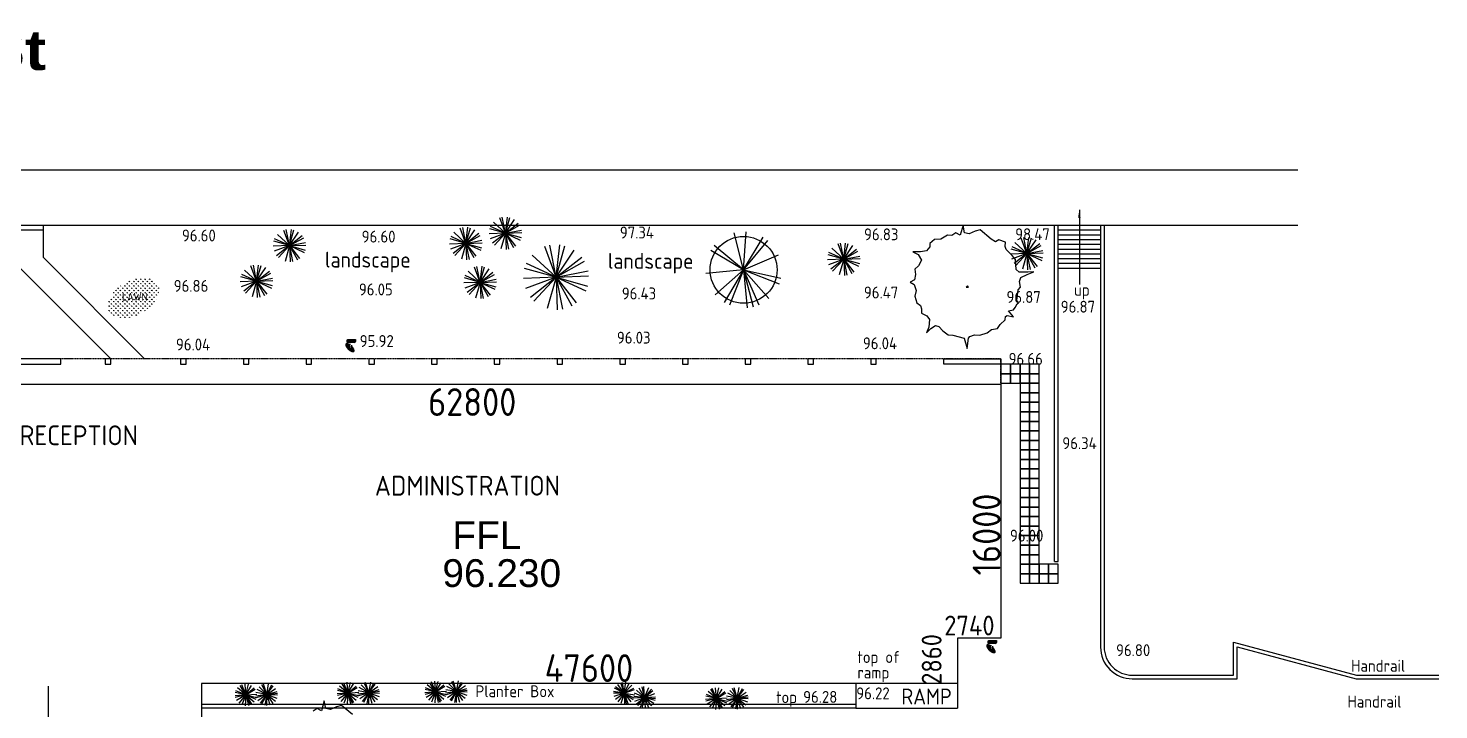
# Model space of a CAD drawing. Extents: x -406070 to -21769, y -87485 to 68103.
# Drawn here: x -303225 to -214412, y 25158 to 68103 of the extents above; entities that cross this region are included whole.
import ezdxf

# ---------------------------------------------------------------- set-up
doc = ezdxf.new("R2010")
doc.units = 0
doc.header["$MEASUREMENT"] = 0
doc.linetypes.add('HIDDEN', pattern=[9.525, 6.35, -3.175])
doc.layers.get('0').update_dxf_attribs({"linetype": 'CONTINUOUS'})
for name, color, linetype in [('CONSTRUCTION', 7, 'CONTINUOUS'), ('DIMS', 7, 'CONTINUOUS'), ('FIXTURES', 11, 'CONTINUOUS'), ('HATCH', 11, 'CONTINUOUS'), ('MVIEW', 7, 'CONTINUOUS'), ('SITE', 7, 'CONTINUOUS'), ('SPOTHEIGHTS', 7, 'CONTINUOUS'), ('WALLS', 2, 'CONTINUOUS')]:
    doc.layers.add(name, color=color, linetype=linetype)
doc.styles.add('DIMTEXT', font='isocp3.shx', dxfattribs={"width": 0.8})
doc.styles.add('HEADINGS', font='sanss___.ttf')
doc.styles.add('NOTES', font='isocp3.shx')
doc.styles.add('PRESENTATION', font='counb___.ttf')
doc.dimstyles.new('ARCH500$7', dxfattribs={"dimscale": 500, "dimtxt": 2, "dimasz": 1, "dimexe": 1, "dimexo": 8, "dimgap": 1, "dimtad": 1, "dimdec": 0, "dimtxsty": 'DIMTEXT', "dimcen": 2.5, "dimse1": 1, "dimse2": 1, "dimclrd": 256, "dimclre": 256, "dimclrt": 256, "dimazin": 3, "dimtfac": 1, "dimtdec": 0, "dimtmove": 0, "dimatfit": 3, "dimtolj": 1, "dimtzin": 0})

# ---------------------------------------------------------------- blocks, each defined once
blk = doc.blocks.new('TELSTRA')
at = {"layer": 'SITE'}
blk.add_hatch(color=11, dxfattribs=at).paths.add_polyline_path([(-235, 0, 0.414214), (-285, -50), (-285, -177), (185, -177, 0.414214), (235, -127), (235, 0)])
h = blk.add_hatch(color=11, dxfattribs=at)
edge = h.paths.add_edge_path()
edge.add_ellipse((-109, -515), major_axis=(-272, 272), ratio=0.463136, start_angle=296.40881, end_angle=636.40452)
edge.add_line((-14, -359), (-47, -548))
edge.add_line((-47, -548), (-164, -548))
edge.add_line((-164, -548), (-117, -281))
at = {"layer": 'SITE', "color": 11}
for p, q in [((-116, -279), (-164, -548)), ((-164, -548), (-47, -548)), ((-14, -359), (-47, -548))]:
    blk.add_line(p, q, dxfattribs=at)
blk.add_lwpolyline([(185, -177), (-285, -177), (-285, -50, -0.414214), (-235, 0), (235, 0), (235, -127)], format="xyb", dxfattribs=at)
blk.add_arc((185, -127), 50, 270, 0, dxfattribs=at)

msp = doc.modelspace()

# ---------------------------------------------------------------- hatches: boundary and pattern name
at = {"layer": 'HATCH'}
h = msp.add_hatch(dxfattribs=at)
h.set_pattern_fill('GRASS', color=256, scale=200, style=0)
h.set_pattern_definition([(90, (-236883, -762.1), (-141.42136, 141.42136), [37.5, -245.3427]), (45, (-236883, -762.1), (-141.42136, 141.42136), [37.5, -162.5]), (135, (-236883, -762.1), (-141.42136, -141.42136), [37.5, -162.5])])
edge = h.paths.add_edge_path()
edge.add_ellipse((-296590.2, 51113.4), major_axis=(-1506, -869.5), ratio=0.6187464, start_angle=0, end_angle=360)
h.paths.add_polyline_path([(-297346.6, 50859.1), (-295886.6, 50859.1), (-295886.6, 51399.1), (-297346.6, 51399.1)], flags=24)

# ---------------------------------------------------------------- linework, layer by layer
msp.add_lwpolyline([(-244094.8, 51868), (-244159.2, 51785.5), (-244030.4, 51785.5)], close=True)
at = {"layer": 'CONSTRUCTION', "color": 6}
msp.add_line((-388864.5, 55690.8), (-223276.6, 55690.8), dxfattribs=at)
at = {"layer": 'CONSTRUCTION'}
for p, q in [((-304778.6, 55390.2), (-302267.9, 55390.2)), ((-302267.9, 53650.8), (-302267.9, 55690.8)), ((-238608.6, 34501.8), (-238608.6, 55690.8)), ((-238378.6, 34501.8), (-238378.6, 55690.8)), ((-238378.6, 55690.8), (-235708.6, 55690.8)), ((-238378.6, 55390.8), (-235708.6, 55390.8)), ((-238378.6, 55090.8), (-235708.6, 55090.8)), ((-238378.6, 54790.8), (-235708.6, 54790.8)), ((-238378.6, 54490.8), (-235708.6, 54490.8)), ((-238378.6, 54190.8), (-235708.6, 54190.8)), ((-295897.9, 47280.8), (-302267.9, 53650.8)), ((-238378.6, 53890.8), (-235708.6, 53890.8)), ((-238378.6, 53590.8), (-235708.6, 53590.8)), ((-238378.6, 53290.8), (-235708.6, 53290.8)), ((-298019.2, 47280.8), (-303771.6, 53033.2)), ((-238378.6, 52990.8), (-235708.6, 52990.8)), ((-238608.6, 34501.8), (-238378.6, 34501.8)), ((-251118.6, 26820.8), (-251118.6, 25270.8)), ((-244718.6, 26820.8), (-244718.6, 25270.8)), ((-251118.6, 25270.8), (-244718.6, 25270.8))]:
    msp.add_line(p, q, dxfattribs=at)
at = {"layer": 'FIXTURES'}
msp.add_lwpolyline([(-244367.3, 55696.8), (-244539, 55064.2), (-244818, 55201.7), (-245075.5, 55036.7), (-245354.4, 55064.2), (-245762.1, 54816.6), (-246169.8, 54789.1), (-246448.7, 54541.5), (-246448.7, 54321.5), (-246663.2, 54073.9), (-247049.5, 54018.9), (-247521.5, 54018.9), (-247199.7, 53853.8), (-246985.1, 53496.2), (-247178.2, 53138.6), (-247392.8, 52918.5), (-247349.9, 52588.5), (-247414.2, 52258.4), (-247693.2, 52093.4), (-247435.7, 51955.8), (-247307, 51570.7), (-247392.8, 51213.1), (-247285.5, 50800.4), (-247049.5, 50635.4), (-246985.1, 50415.4), (-246985.1, 50140.3), (-246641.8, 49975.2), (-246470.1, 49755.2), (-246513.1, 49260), (-246663.2, 48902.4), (-246384.3, 49177.5), (-246105.4, 49370.1), (-245890.8, 49315.1), (-245633.3, 49039.9), (-245311.5, 48792.4), (-245011.1, 48764.9), (-244303, 48572.3), (-244109.9, 47912.1), (-244024.1, 48572.3), (-243938.2, 48682.4), (-243637.8, 48792.4), (-243316, 48764.9), (-242843.9, 48902.4), (-242565, 49122.5), (-242200.3, 49177.5), (-242028.6, 49425.1), (-241706.7, 49727.6), (-241685.3, 49947.7), (-241578, 50002.7), (-241191.8, 49920.2), (-241513.6, 50305.3), (-241191.8, 50360.3), (-241084.5, 50497.9), (-240955.7, 50745.4), (-240869.9, 50800.4), (-240977.2, 50938), (-240891.4, 51625.7), (-240741.2, 51790.7), (-240805.5, 52148.4), (-240719.7, 52395.9), (-240333.5, 52588.5), (-239904.4, 52753.5), (-240290.6, 52726), (-240827, 52726), (-241020.1, 52891), (-241063, 53523.7), (-241277.6, 53771.3), (-241642.4, 54156.4), (-241706.7, 54349), (-241685.3, 54624), (-242114.4, 54761.6), (-242329, 54651.5), (-242586.5, 54816.6), (-243294.5, 55394.3), (-243594.9, 55311.8), (-243981.1, 55146.7), (-244281.6, 55201.7)], close=True, dxfattribs=at)
msp.add_lwpolyline([(-282799.8, 24853.1), (-283507.9, 25430.7), (-283808.3, 25348.2), (-284194.5, 25183.1), (-284494.9, 25238.1), (-284580.7, 25733.3), (-284752.4, 25100.6), (-285031.3, 25238.1), (-285288.8, 25073.1)], dxfattribs=at)
at = {"layer": 'MVIEW'}
for points in [[(-298369.2, 46930.8), (-298019.2, 46930.8), (-298019.2, 47280.8), (-298369.2, 47280.8)], [(-293628.6, 46930.8), (-293278.6, 46930.8), (-293278.6, 47280.8), (-293628.6, 47280.8)], [(-289678.6, 46930.8), (-289328.6, 46930.8), (-289328.6, 47280.8), (-289678.6, 47280.8)], [(-285728.6, 46930.8), (-285378.6, 46930.8), (-285378.6, 47280.8), (-285728.6, 47280.8)], [(-281778.6, 46930.8), (-281428.6, 46930.8), (-281428.6, 47280.8), (-281778.6, 47280.8)], [(-277828.6, 46930.8), (-277478.6, 46930.8), (-277478.6, 47280.8), (-277828.6, 47280.8)], [(-273878.6, 46930.8), (-273528.6, 46930.8), (-273528.6, 47280.8), (-273878.6, 47280.8)], [(-269928.6, 46930.8), (-269578.6, 46930.8), (-269578.6, 47280.8), (-269928.6, 47280.8)], [(-265978.6, 46930.8), (-265628.6, 46930.8), (-265628.6, 47280.8), (-265978.6, 47280.8)], [(-262028.6, 46930.8), (-261678.6, 46930.8), (-261678.6, 47280.8), (-262028.6, 47280.8)], [(-258078.6, 46930.8), (-257728.6, 46930.8), (-257728.6, 47280.8), (-258078.6, 47280.8)], [(-254128.6, 46930.8), (-253778.6, 46930.8), (-253778.6, 47280.8), (-254128.6, 47280.8)], [(-250178.6, 46930.8), (-249828.6, 46930.8), (-249828.6, 47280.8), (-250178.6, 47280.8)]]:
    msp.add_lwpolyline(points, close=True, dxfattribs=at)
at = {"layer": 'SITE', "color": 11}
for p, q in [((-273178.3, 55185.2), (-273533.7, 56149.3)), ((-273178.3, 55185.2), (-273378.5, 56193)), ((-273178.3, 55185.2), (-273057.3, 56205.6)), ((-273178.3, 55185.2), (-272899.1, 56174.1)), ((-273178.3, 55185.2), (-272607.2, 56039.4)), ((-286777.3, 54402.2), (-287531.6, 55099.9)), ((-286777.3, 54402.2), (-287132.7, 55366.3)), ((-286777.3, 54402.2), (-286977.5, 55410)), ((-286777.3, 54402.2), (-286656.2, 55422.6)), ((-286777.3, 54402.2), (-286498.1, 55391.1)), ((-286777.3, 54402.2), (-286206.2, 55256.4)), ((-275666.9, 54544.5), (-276421.3, 55242.2)), ((-275666.9, 54544.5), (-276022.3, 55508.6)), ((-275666.9, 54544.5), (-275867.1, 55552.3)), ((-275666.9, 54544.5), (-275545.9, 55564.9)), ((-275666.9, 54544.5), (-275387.7, 55533.4)), ((-275666.9, 54544.5), (-275095.8, 55398.7)), ((-275666.9, 54544.5), (-274859.8, 55180.4)), ((-273178.3, 55185.2), (-274205.1, 55145.1)), ((-273178.3, 55185.2), (-274167.2, 55464.4)), ((-273178.3, 55185.2), (-274142.4, 54829.8)), ((-273178.3, 55185.2), (-274111.4, 55615.6)), ((-273178.3, 55185.2), (-273985.4, 54549.3)), ((-273178.3, 55185.2), (-273932.7, 55882.9)), ((-273178.3, 55185.2), (-273876, 54430.8)), ((-273178.3, 55185.2), (-273457.5, 54196.3)), ((-273178.3, 55185.2), (-272371.2, 55821.1)), ((-273178.3, 55185.2), (-272281.7, 55687)), ((-273178.3, 55185.2), (-272170.5, 55385.4)), ((-273178.3, 55185.2), (-272151.6, 55225.2)), ((-273178.3, 55185.2), (-273138.3, 54158.4)), ((-273178.3, 55185.2), (-272978.1, 54177.3)), ((-273178.3, 55185.2), (-272189.4, 54906)), ((-273178.3, 55185.2), (-272245.3, 54754.7)), ((-273178.3, 55185.2), (-272542.4, 54378.1)), ((-273178.3, 55185.2), (-272676.5, 54288.5)), ((-258181.3, 52878.4), (-258776.8, 55200.8)), ((-258181.3, 52878.4), (-258030, 55271.1)), ((-286777.3, 54402.2), (-287804.1, 54362.1)), ((-286777.3, 54402.2), (-287766.2, 54681.4)), ((-286777.3, 54402.2), (-287741.4, 54046.8)), ((-286777.3, 54402.2), (-287710.3, 54832.6)), ((-286777.3, 54402.2), (-287584.4, 53766.3)), ((-286777.3, 54402.2), (-287475, 53647.8)), ((-286777.3, 54402.2), (-287056.5, 53413.3)), ((-286777.3, 54402.2), (-285970.2, 55038.1)), ((-286777.3, 54402.2), (-285880.6, 54904)), ((-286777.3, 54402.2), (-285769.5, 54602.4)), ((-286777.3, 54402.2), (-285750.5, 54442.2)), ((-286777.3, 54402.2), (-286737.3, 53375.4)), ((-286777.3, 54402.2), (-286577.1, 53394.3)), ((-286777.3, 54402.2), (-286141.4, 53595.1)), ((-286777.3, 54402.2), (-286275.5, 53505.5)), ((-286777.3, 54402.2), (-285788.4, 54123)), ((-286777.3, 54402.2), (-285844.3, 53971.7)), ((-275666.9, 54544.5), (-276693.7, 54504.4)), ((-275666.9, 54544.5), (-276655.8, 54823.7)), ((-275666.9, 54544.5), (-276631, 54189.1)), ((-275666.9, 54544.5), (-276599.9, 54974.9)), ((-275666.9, 54544.5), (-276474, 53908.6)), ((-275666.9, 54544.5), (-276364.6, 53790.1)), ((-275666.9, 54544.5), (-275946.1, 53555.6)), ((-275666.9, 54544.5), (-274770.3, 55046.3)), ((-275666.9, 54544.5), (-274659.1, 54744.7)), ((-275666.9, 54544.5), (-274640.2, 54584.5)), ((-275666.9, 54544.5), (-274733.9, 54114)), ((-275666.9, 54544.5), (-274678, 54265.3)), ((-275666.9, 54544.5), (-275165.1, 53647.8)), ((-275666.9, 54544.5), (-275031, 53737.4)), ((-275666.9, 54544.5), (-275466.7, 53536.6)), ((-275666.9, 54544.5), (-275626.9, 53517.7)), ((-269991.2, 52412.6), (-270701.9, 54340.9)), ((-269991.2, 52412.6), (-270391.6, 54428.3)), ((-269991.2, 52412.6), (-269749.1, 54453.4)), ((-269991.2, 52412.6), (-269432.8, 54390.4)), ((-258181.3, 52878.4), (-260028.1, 54407.2)), ((-258181.3, 52878.4), (-256960.2, 54941.6)), ((-258181.3, 52878.4), (-256652.4, 54725.2)), ((-251879.3, 53548.3), (-252633.7, 54246)), ((-251879.3, 53548.3), (-252234.7, 54512.5)), ((-251879.3, 53548.3), (-252079.5, 54556.2)), ((-251879.3, 53548.3), (-251758.2, 54568.7)), ((-251879.3, 53548.3), (-251600.1, 54537.2)), ((-251879.3, 53548.3), (-251308.2, 54402.5)), ((-251879.3, 53548.3), (-251072.2, 54184.3)), ((-240341.6, 53904.1), (-241330.5, 54183.3)), ((-240341.6, 53904.1), (-241274.6, 54334.6)), ((-240341.6, 53904.1), (-241096, 54601.8)), ((-240341.6, 53904.1), (-240697, 54868.2)), ((-240341.6, 53904.1), (-240541.8, 54912)), ((-240341.6, 53904.1), (-240220.5, 54924.5)), ((-240341.6, 53904.1), (-240062.4, 54893)), ((-240341.6, 53904.1), (-239770.5, 54758.3)), ((-240341.6, 53904.1), (-239534.5, 54540)), ((-240341.6, 53904.1), (-239444.9, 54405.9)), ((-269991.2, 52412.6), (-271499.9, 53808)), ((-269991.2, 52412.6), (-268849, 54121)), ((-269991.2, 52412.6), (-268377, 53684.5)), ((-269991.2, 52412.6), (-268197.9, 53416.3)), ((-258181.3, 52878.4), (-260244.6, 54099.5)), ((-258181.3, 52878.4), (-255980.6, 53829.8)), ((-251879.3, 53548.3), (-252906.1, 53508.3)), ((-251879.3, 53548.3), (-252868.2, 53827.5)), ((-251879.3, 53548.3), (-252843.4, 53193)), ((-251879.3, 53548.3), (-252812.3, 53978.8)), ((-251879.3, 53548.3), (-252686.4, 52912.4)), ((-251879.3, 53548.3), (-252577, 52794)), ((-251879.3, 53548.3), (-252158.5, 52559.5)), ((-251879.3, 53548.3), (-250982.6, 54050.2)), ((-251879.3, 53548.3), (-250871.5, 53748.5)), ((-251879.3, 53548.3), (-250852.6, 53588.4)), ((-251879.3, 53548.3), (-250946.3, 53117.9)), ((-251879.3, 53548.3), (-250890.4, 53269.2)), ((-251879.3, 53548.3), (-251377.5, 52651.7)), ((-251879.3, 53548.3), (-251243.4, 52741.2)), ((-251879.3, 53548.3), (-251679.1, 52540.5)), ((-251879.3, 53548.3), (-251839.3, 52521.6)), ((-240341.6, 53904.1), (-241368.4, 53864.1)), ((-240341.6, 53904.1), (-241305.7, 53548.7)), ((-240341.6, 53904.1), (-241148.7, 53268.2)), ((-240341.6, 53904.1), (-241039.3, 53149.8)), ((-240341.6, 53904.1), (-240620.8, 52915.2)), ((-240341.6, 53904.1), (-239333.8, 54104.3)), ((-240341.6, 53904.1), (-239314.8, 53944.2)), ((-240341.6, 53904.1), (-239408.6, 53473.7)), ((-240341.6, 53904.1), (-239352.7, 53624.9)), ((-240341.6, 53904.1), (-239839.8, 53007.4)), ((-240341.6, 53904.1), (-239705.7, 53097)), ((-240341.6, 53904.1), (-240141.4, 52896.3)), ((-240341.6, 53904.1), (-240301.6, 52877.4)), ((-288843.4, 52161.7), (-289832.2, 52440.9)), ((-288843.4, 52161.7), (-289776.4, 52592.1)), ((-288843.4, 52161.7), (-289597.7, 52859.4)), ((-288843.4, 52161.7), (-289198.7, 53125.8)), ((-288843.4, 52161.7), (-289043.5, 53169.5)), ((-288843.4, 52161.7), (-288722.3, 53182.1)), ((-288843.4, 52161.7), (-288564.2, 53150.6)), ((-288843.4, 52161.7), (-288272.3, 53015.9)), ((-288843.4, 52161.7), (-288036.2, 52797.6)), ((-288843.4, 52161.7), (-287946.7, 52663.5)), ((-274772.9, 52088.9), (-275706, 52519.3)), ((-274772.9, 52088.9), (-275527.3, 52786.6)), ((-274772.9, 52088.9), (-275128.3, 53053)), ((-274772.9, 52088.9), (-274973.1, 53096.7)), ((-274772.9, 52088.9), (-274651.9, 53109.2)), ((-274772.9, 52088.9), (-274493.7, 53077.7)), ((-274772.9, 52088.9), (-274201.8, 52943.1)), ((-274772.9, 52088.9), (-273965.8, 52724.8)), ((-274772.9, 52088.9), (-273876.3, 52590.7)), ((-269991.2, 52412.6), (-272044.7, 52332.5)), ((-269991.2, 52412.6), (-271969, 52971)), ((-269991.2, 52412.6), (-271919.4, 51701.9)), ((-269991.2, 52412.6), (-271857.3, 53273.5)), ((-269991.2, 52412.6), (-271605.4, 51140.8)), ((-269991.2, 52412.6), (-271386.6, 50903.9)), ((-269991.2, 52412.6), (-270549.6, 50434.9)), ((-269991.2, 52412.6), (-267975.5, 52813)), ((-269991.2, 52412.6), (-267937.7, 52492.7)), ((-269991.2, 52412.6), (-268719.4, 50798.4)), ((-269991.2, 52412.6), (-269911.1, 50359.1)), ((-269991.2, 52412.6), (-268987.5, 50619.3)), ((-269991.2, 52412.6), (-269590.8, 50396.9)), ((-269991.2, 52412.6), (-268013.4, 51854.2)), ((-269991.2, 52412.6), (-268125.1, 51551.7)), ((-258181.3, 52878.4), (-260568.3, 52653.5)), ((-258181.3, 52878.4), (-259980.3, 51293.4)), ((-258181.3, 52878.4), (-259402.4, 50815.1)), ((-258181.3, 52878.4), (-259064.6, 50649.5)), ((-258181.3, 52878.4), (-257585.8, 50555.9)), ((-258181.3, 52878.4), (-257956.5, 50491.4)), ((-258181.3, 52878.4), (-255952.4, 51995)), ((-258181.3, 52878.4), (-255841.7, 52354.6)), ((-258181.3, 52878.4), (-257229.9, 50677.7)), ((-258181.3, 52878.4), (-256596.4, 51079.4)), ((-288843.4, 52161.7), (-289870.1, 52121.6)), ((-288843.4, 52161.7), (-289807.5, 51806.3)), ((-288843.4, 52161.7), (-289650.5, 51525.8)), ((-288843.4, 52161.7), (-289541.1, 51407.3)), ((-288843.4, 52161.7), (-289122.6, 51172.8)), ((-288843.4, 52161.7), (-287835.5, 52361.9)), ((-288843.4, 52161.7), (-287816.6, 52201.7)), ((-288843.4, 52161.7), (-287910.3, 51731.2)), ((-288843.4, 52161.7), (-287854.5, 51882.5)), ((-288843.4, 52161.7), (-288341.5, 51265)), ((-288843.4, 52161.7), (-288207.4, 51354.6)), ((-288843.4, 52161.7), (-288643.2, 51153.8)), ((-288843.4, 52161.7), (-288803.3, 51134.9)), ((-274772.9, 52088.9), (-275799.7, 52048.8)), ((-274772.9, 52088.9), (-275761.8, 52368)), ((-274772.9, 52088.9), (-275737.1, 51733.5)), ((-274772.9, 52088.9), (-275580.1, 51452.9)), ((-274772.9, 52088.9), (-275470.6, 51334.5)), ((-274772.9, 52088.9), (-275052.1, 51100)), ((-274772.9, 52088.9), (-273765.1, 52289)), ((-274772.9, 52088.9), (-273746.2, 52128.9)), ((-274772.9, 52088.9), (-273839.9, 51658.4)), ((-274772.9, 52088.9), (-273784.1, 51809.7)), ((-274772.9, 52088.9), (-274271.1, 51192.2)), ((-274772.9, 52088.9), (-274137, 51281.7)), ((-274772.9, 52088.9), (-274572.8, 51081)), ((-274772.9, 52088.9), (-274732.9, 51062.1)), ((-289520.3, 26097), (-289878.8, 26680.7)), ((-289520.3, 26097), (-289783, 26729.6)), ((-289520.3, 26097), (-289574.7, 26779.8)), ((-289520.3, 26097), (-289361, 26763.2)), ((-289520.3, 26097), (-289162.9, 26681.3)), ((-288209.2, 26117.6), (-288507.3, 26734.4)), ((-288209.2, 26117.6), (-288407.1, 26773.5)), ((-288209.2, 26117.6), (-288087.8, 26791.8)), ((-288209.2, 26117.6), (-287885.4, 26721.3)), ((-288209.2, 26117.6), (-287795, 26663.2)), ((-283094.6, 26210.5), (-283615.8, 26654.9)), ((-283094.6, 26210.5), (-283453, 26794.2)), ((-283094.6, 26210.5), (-283357.2, 26843.1)), ((-283094.6, 26210.5), (-283148.9, 26893.3)), ((-283094.6, 26210.5), (-282935.2, 26876.7)), ((-283094.6, 26210.5), (-282737.1, 26794.9)), ((-283094.6, 26210.5), (-282574, 26655.8)), ((-281783.4, 26231.2), (-282257.5, 26725.6)), ((-281783.4, 26231.2), (-282081.5, 26847.9)), ((-281783.4, 26231.2), (-281981.3, 26887)), ((-281783.4, 26231.2), (-281662, 26905.3)), ((-281783.4, 26231.2), (-281459.6, 26834.8)), ((-281783.4, 26231.2), (-281369.2, 26776.7)), ((-277574.9, 26282.2), (-278096.1, 26726.6)), ((-277574.9, 26282.2), (-277933.3, 26865.9)), ((-277574.9, 26282.2), (-277837.6, 26914.8)), ((-277574.9, 26282.2), (-277629.2, 26965)), ((-277574.9, 26282.2), (-277415.5, 26948.4)), ((-277574.9, 26282.2), (-277217.4, 26866.5)), ((-277574.9, 26282.2), (-277054.3, 26727.5)), ((-276263.7, 26302.8), (-276737.8, 26797.3)), ((-276263.7, 26302.8), (-276561.8, 26919.6)), ((-276263.7, 26302.8), (-276461.6, 26958.7)), ((-276263.7, 26302.8), (-276142.3, 26977)), ((-276263.7, 26302.8), (-275939.9, 26906.5)), ((-276263.7, 26302.8), (-275849.5, 26848.4)), ((-276263.7, 26302.8), (-275701.2, 26693.7)), ((-265697.7, 26211.4), (-266105.8, 26761.6)), ((-265697.7, 26211.4), (-265915.8, 26860.8)), ((-265697.7, 26211.4), (-265811.6, 26886.9)), ((-265697.7, 26211.4), (-265597.2, 26889)), ((-265697.7, 26211.4), (-265392.8, 26824.8)), ((-265697.7, 26211.4), (-265218.1, 26700.5)), ((-289520.3, 26097), (-290203.2, 26042.6)), ((-289520.3, 26097), (-290186.6, 26256.3)), ((-289520.3, 26097), (-290186.3, 25936.5)), ((-289520.3, 26097), (-290153.4, 26358.6)), ((-289520.3, 26097), (-290104.1, 25738.5)), ((-289520.3, 26097), (-290041.6, 26541.4)), ((-289520.3, 26097), (-289964.8, 25575.7)), ((-289520.3, 26097), (-289782, 25463.9)), ((-289520.3, 26097), (-289573.5, 25414)), ((-289520.3, 26097), (-288999.8, 26542.3)), ((-289520.3, 26097), (-288936.6, 26455.4)), ((-289520.3, 26097), (-288837.5, 26151.3)), ((-289520.3, 26097), (-288999.1, 25652.5)), ((-289520.3, 26097), (-288887.2, 25835.4)), ((-289520.3, 26097), (-288854.1, 25937.6)), ((-289520.3, 26097), (-289359.9, 25431)), ((-289520.3, 26097), (-289257.7, 25464.3)), ((-289520.3, 26097), (-289161.9, 25513.2)), ((-288209.2, 26117.6), (-288887.9, 26024.8)), ((-288209.2, 26117.6), (-288883.4, 26239.1)), ((-288209.2, 26117.6), (-288865, 25919.7)), ((-288209.2, 26117.6), (-288812.9, 26441.4)), ((-288209.2, 26117.6), (-288771.8, 25726.8)), ((-288209.2, 26117.6), (-288683.3, 26612.1)), ((-288209.2, 26117.6), (-288623.4, 25572.1)), ((-288209.2, 26117.6), (-288533, 25514)), ((-288209.2, 26117.6), (-288330.6, 25443.5)), ((-288209.2, 26117.6), (-288223.6, 25432.8)), ((-288209.2, 26117.6), (-287646.6, 26508.5)), ((-288209.2, 26117.6), (-287553.4, 26315.5)), ((-288209.2, 26117.6), (-287530.5, 26210.5)), ((-288209.2, 26117.6), (-287524.3, 26103.2)), ((-288209.2, 26117.6), (-287562.3, 25892.3)), ((-288209.2, 26117.6), (-288011.3, 25461.8)), ((-288209.2, 26117.6), (-287663.6, 25703.4)), ((-288209.2, 26117.6), (-287818.3, 25555.1)), ((-283094.6, 26210.5), (-283777.4, 26156.1)), ((-283094.6, 26210.5), (-283760.8, 26369.8)), ((-283094.6, 26210.5), (-283760.5, 26050)), ((-283094.6, 26210.5), (-283727.7, 26472.1)), ((-283094.6, 26210.5), (-283678.3, 25852)), ((-283094.6, 26210.5), (-283539, 25689.2)), ((-283094.6, 26210.5), (-283356.2, 25577.4)), ((-283094.6, 26210.5), (-283147.7, 25527.5)), ((-283094.6, 26210.5), (-282510.8, 26568.9)), ((-283094.6, 26210.5), (-282411.7, 26264.8)), ((-283094.6, 26210.5), (-282573.3, 25766)), ((-283094.6, 26210.5), (-282461.5, 25948.9)), ((-283094.6, 26210.5), (-282428.3, 26051.1)), ((-283094.6, 26210.5), (-282934.1, 25544.5)), ((-283094.6, 26210.5), (-282831.9, 25577.8)), ((-283094.6, 26210.5), (-282736.1, 25626.7)), ((-281783.4, 26231.2), (-282462.1, 26138.3)), ((-281783.4, 26231.2), (-282457.6, 26352.6)), ((-281783.4, 26231.2), (-282439.2, 26033.3)), ((-281783.4, 26231.2), (-282387.1, 26554.9)), ((-281783.4, 26231.2), (-282346, 25840.3)), ((-281783.4, 26231.2), (-282197.7, 25685.6)), ((-281783.4, 26231.2), (-282107.2, 25627.5)), ((-281783.4, 26231.2), (-281904.8, 25557)), ((-281783.4, 26231.2), (-281797.9, 25546.3)), ((-281783.4, 26231.2), (-281220.8, 26622)), ((-281783.4, 26231.2), (-281127.6, 26429)), ((-281783.4, 26231.2), (-281104.7, 26324)), ((-281783.4, 26231.2), (-281098.5, 26216.7)), ((-281783.4, 26231.2), (-281136.5, 26005.8)), ((-281783.4, 26231.2), (-281585.5, 25575.3)), ((-281783.4, 26231.2), (-281237.8, 25816.9)), ((-281783.4, 26231.2), (-281392.5, 25668.6)), ((-277574.9, 26282.2), (-278257.7, 26227.8)), ((-277574.9, 26282.2), (-278241.1, 26441.5)), ((-277574.9, 26282.2), (-278240.8, 26121.7)), ((-277574.9, 26282.2), (-278208, 26543.8)), ((-277574.9, 26282.2), (-278158.6, 25923.7)), ((-277574.9, 26282.2), (-278019.3, 25760.9)), ((-277574.9, 26282.2), (-277836.5, 25649.1)), ((-277574.9, 26282.2), (-277628, 25599.2)), ((-277574.9, 26282.2), (-276991.1, 26640.6)), ((-277574.9, 26282.2), (-276892, 26336.5)), ((-277574.9, 26282.2), (-277053.6, 25837.7)), ((-277574.9, 26282.2), (-276941.8, 26020.6)), ((-277574.9, 26282.2), (-276908.6, 26122.8)), ((-277574.9, 26282.2), (-277414.4, 25616.2)), ((-277574.9, 26282.2), (-277312.2, 25649.5)), ((-277574.9, 26282.2), (-277216.4, 25698.4)), ((-276263.7, 26302.8), (-276942.4, 26210)), ((-276263.7, 26302.8), (-276937.9, 26424.2)), ((-276263.7, 26302.8), (-276919.5, 26104.9)), ((-276263.7, 26302.8), (-276867.4, 26626.6)), ((-276263.7, 26302.8), (-276826.3, 25912)), ((-276263.7, 26302.8), (-276678, 25757.3)), ((-276263.7, 26302.8), (-276587.5, 25699.2)), ((-276263.7, 26302.8), (-276385.1, 25628.7)), ((-276263.7, 26302.8), (-276278.2, 25618)), ((-276263.7, 26302.8), (-275607.9, 26500.7)), ((-276263.7, 26302.8), (-275585, 26395.7)), ((-276263.7, 26302.8), (-275578.8, 26288.4)), ((-276263.7, 26302.8), (-275616.8, 26077.5)), ((-276263.7, 26302.8), (-276065.8, 25647)), ((-276263.7, 26302.8), (-275718.1, 25888.6)), ((-276263.7, 26302.8), (-275872.8, 25740.3)), ((-265697.7, 26211.4), (-266382.7, 26204.6)), ((-265697.7, 26211.4), (-266375.3, 26311.9)), ((-265697.7, 26211.4), (-266347.1, 25993.3)), ((-265697.7, 26211.4), (-266311.1, 26516.3)), ((-265697.7, 26211.4), (-266255.9, 26608.5)), ((-265697.7, 26211.4), (-266247.9, 25803.3)), ((-265697.7, 26211.4), (-266094.9, 25653.2)), ((-265697.7, 26211.4), (-265903, 25557.8)), ((-265697.7, 26211.4), (-265090.5, 26528.4)), ((-265697.7, 26211.4), (-265048.3, 26429.5)), ((-265697.7, 26211.4), (-265479.6, 25562)), ((-265697.7, 26211.4), (-265583.9, 25535.9)), ((-265697.7, 26211.4), (-265020.1, 26110.9)), ((-265697.7, 26211.4), (-265084.3, 25906.4)), ((-265697.7, 26211.4), (-265139.6, 25814.2)), ((-265697.7, 26211.4), (-265289.6, 25661.2)), ((-265697.7, 26211.4), (-265691, 25526.4)), ((-264415.4, 25937), (-265098.9, 25891.5)), ((-264415.4, 25937), (-265097.7, 25999)), ((-264415.4, 25937), (-265051.4, 25682.5)), ((-264415.4, 25937), (-265045.1, 26206.7)), ((-264415.4, 25937), (-264941.7, 25498.4)), ((-264415.4, 25937), (-264930.9, 26388.1)), ((-264415.4, 25937), (-264866.6, 25421.5)), ((-264415.4, 25937), (-264766.3, 26525.3)), ((-264415.4, 25937), (-264685.2, 25307.3)), ((-264415.4, 25937), (-264583.4, 25272.9)), ((-264415.4, 25937), (-264567.3, 26605)), ((-264415.4, 25937), (-264460.9, 26620.5)), ((-264415.4, 25937), (-264145.7, 26566.7)), ((-264415.4, 25937), (-263964.3, 26452.5)), ((-264415.4, 25937), (-263889.2, 26375.6)), ((-264415.4, 25937), (-263779.4, 26191.5)), ((-264415.4, 25937), (-263731.9, 25982.5)), ((-264415.4, 25937), (-264160.9, 25301)), ((-264415.4, 25937), (-263976.9, 25410.8)), ((-264415.4, 25937), (-264369.9, 25253.5)), ((-264415.4, 25937), (-263835.7, 25572)), ((-264415.4, 25937), (-263751.3, 25769)), ((-264415.4, 25937), (-263733.2, 25875)), ((-259890.9, 25866.7), (-260573.8, 25812.3)), ((-259890.9, 25866.7), (-260557.2, 26026)), ((-259890.9, 25866.7), (-260556.9, 25706.2)), ((-259890.9, 25866.7), (-260524, 26128.3)), ((-259890.9, 25866.7), (-260474.7, 25508.2)), ((-259890.9, 25866.7), (-260412.2, 26311.1)), ((-259890.9, 25866.7), (-260335.4, 25345.4)), ((-259890.9, 25866.7), (-260249.3, 26450.4)), ((-259890.9, 25866.7), (-260153.6, 26499.3)), ((-259890.9, 25866.7), (-260152.5, 25233.6)), ((-259890.9, 25866.7), (-259945.3, 26549.5)), ((-259890.9, 25866.7), (-259944.1, 25183.7)), ((-259890.9, 25866.7), (-259731.6, 26532.9)), ((-259890.9, 25866.7), (-259533.5, 26451.1)), ((-259890.9, 25866.7), (-259370.4, 26312)), ((-259890.9, 25866.7), (-259307.2, 26225.1)), ((-259890.9, 25866.7), (-259208.1, 25921)), ((-259890.9, 25866.7), (-259369.7, 25422.2)), ((-259890.9, 25866.7), (-259257.8, 25605.1)), ((-259890.9, 25866.7), (-259224.7, 25707.3)), ((-259890.9, 25866.7), (-259730.5, 25200.7)), ((-259890.9, 25866.7), (-259628.2, 25234)), ((-259890.9, 25866.7), (-259532.5, 25282.9)), ((-258579.8, 25887.4), (-259258.5, 25794.5)), ((-258579.8, 25887.4), (-259254, 26008.8)), ((-258579.8, 25887.4), (-259235.6, 25689.5)), ((-258579.8, 25887.4), (-259183.4, 26211.1)), ((-258579.8, 25887.4), (-259142.3, 25496.5)), ((-258579.8, 25887.4), (-259053.8, 26381.8)), ((-258579.8, 25887.4), (-258994, 25341.8)), ((-258579.8, 25887.4), (-258903.6, 25283.7)), ((-258579.8, 25887.4), (-258877.8, 26504.1)), ((-258579.8, 25887.4), (-258777.7, 26543.2)), ((-258579.8, 25887.4), (-258701.2, 25213.2)), ((-258579.8, 25887.4), (-258594.2, 25202.5)), ((-258579.8, 25887.4), (-258458.4, 26561.5)), ((-258579.8, 25887.4), (-258256, 26491)), ((-258579.8, 25887.4), (-258165.5, 26432.9)), ((-258579.8, 25887.4), (-258017.2, 26278.2)), ((-258579.8, 25887.4), (-257924, 26085.2)), ((-258579.8, 25887.4), (-257901.1, 25980.2)), ((-258579.8, 25887.4), (-257894.9, 25872.9)), ((-258579.8, 25887.4), (-257932.9, 25662)), ((-258579.8, 25887.4), (-258381.9, 25231.5)), ((-258579.8, 25887.4), (-258034.2, 25473.1)), ((-258579.8, 25887.4), (-258188.9, 25324.8))]:
    msp.add_line(p, q, dxfattribs=at)
msp.add_circle((-258181.3, 52878.4), 2106.9, dxfattribs=at)
at = {"layer": 'SPOTHEIGHTS', "color": 8}
msp.add_line((-396528.6, 59171.6), (-223276.6, 59171.6), dxfattribs=at)
for points in [[(-241378.6, 46330.8), (-241378.6, 46930.8), (-241978.6, 46930.8), (-241978.6, 46330.8)], [(-241378.6, 45730.8), (-241378.6, 46330.8), (-241978.6, 46330.8), (-241978.6, 45730.8)], [(-240778.6, 46330.8), (-240778.6, 46930.8), (-241378.6, 46930.8), (-241378.6, 46330.8)], [(-240778.6, 45730.8), (-240778.6, 46330.8), (-241378.6, 46330.8), (-241378.6, 45730.8)], [(-240178.6, 46330.8), (-240178.6, 46930.8), (-240778.6, 46930.8), (-240778.6, 46330.8)], [(-240178.6, 45730.8), (-240178.6, 46330.8), (-240778.6, 46330.8), (-240778.6, 45730.8)], [(-239578.6, 46330.8), (-239578.6, 46930.8), (-240178.6, 46930.8), (-240178.6, 46330.8)], [(-239578.6, 45730.8), (-239578.6, 46330.8), (-240178.6, 46330.8), (-240178.6, 45730.8)], [(-240178.6, 45130.8), (-240178.6, 45730.8), (-240778.6, 45730.8), (-240778.6, 45130.8)], [(-239578.6, 45130.8), (-239578.6, 45730.8), (-240178.6, 45730.8), (-240178.6, 45130.8)], [(-240178.6, 44530.8), (-240178.6, 45130.8), (-240778.6, 45130.8), (-240778.6, 44530.8)], [(-240178.6, 43930.8), (-240178.6, 44530.8), (-240778.6, 44530.8), (-240778.6, 43930.8)], [(-239578.6, 44530.8), (-239578.6, 45130.8), (-240178.6, 45130.8), (-240178.6, 44530.8)], [(-239578.6, 43930.8), (-239578.6, 44530.8), (-240178.6, 44530.8), (-240178.6, 43930.8)], [(-240178.6, 43330.8), (-240178.6, 43930.8), (-240778.6, 43930.8), (-240778.6, 43330.8)], [(-239578.6, 43330.8), (-239578.6, 43930.8), (-240178.6, 43930.8), (-240178.6, 43330.8)], [(-240178.6, 42730.8), (-240178.6, 43330.8), (-240778.6, 43330.8), (-240778.6, 42730.8)], [(-240178.6, 42130.8), (-240178.6, 42730.8), (-240778.6, 42730.8), (-240778.6, 42130.8)], [(-239578.6, 42730.8), (-239578.6, 43330.8), (-240178.6, 43330.8), (-240178.6, 42730.8)], [(-239578.6, 42130.8), (-239578.6, 42730.8), (-240178.6, 42730.8), (-240178.6, 42130.8)], [(-240178.6, 41530.8), (-240178.6, 42130.8), (-240778.6, 42130.8), (-240778.6, 41530.8)], [(-239578.6, 41530.8), (-239578.6, 42130.8), (-240178.6, 42130.8), (-240178.6, 41530.8)], [(-240178.6, 40930.8), (-240178.6, 41530.8), (-240778.6, 41530.8), (-240778.6, 40930.8)], [(-240178.6, 40330.8), (-240178.6, 40930.8), (-240778.6, 40930.8), (-240778.6, 40330.8)], [(-239578.6, 40930.8), (-239578.6, 41530.8), (-240178.6, 41530.8), (-240178.6, 40930.8)], [(-239578.6, 40330.8), (-239578.6, 40930.8), (-240178.6, 40930.8), (-240178.6, 40330.8)], [(-240178.6, 39730.8), (-240178.6, 40330.8), (-240778.6, 40330.8), (-240778.6, 39730.8)], [(-239578.6, 39730.8), (-239578.6, 40330.8), (-240178.6, 40330.8), (-240178.6, 39730.8)], [(-240178.6, 39130.8), (-240178.6, 39730.8), (-240778.6, 39730.8), (-240778.6, 39130.8)], [(-240178.6, 38530.8), (-240178.6, 39130.8), (-240778.6, 39130.8), (-240778.6, 38530.8)], [(-239578.6, 39130.8), (-239578.6, 39730.8), (-240178.6, 39730.8), (-240178.6, 39130.8)], [(-239578.6, 38530.8), (-239578.6, 39130.8), (-240178.6, 39130.8), (-240178.6, 38530.8)], [(-240178.6, 37930.8), (-240178.6, 38530.8), (-240778.6, 38530.8), (-240778.6, 37930.8)], [(-239578.6, 37930.8), (-239578.6, 38530.8), (-240178.6, 38530.8), (-240178.6, 37930.8)], [(-240178.6, 37330.8), (-240178.6, 37930.8), (-240778.6, 37930.8), (-240778.6, 37330.8)], [(-240178.6, 36730.8), (-240178.6, 37330.8), (-240778.6, 37330.8), (-240778.6, 36730.8)], [(-239578.6, 37330.8), (-239578.6, 37930.8), (-240178.6, 37930.8), (-240178.6, 37330.8)], [(-239578.6, 36730.8), (-239578.6, 37330.8), (-240178.6, 37330.8), (-240178.6, 36730.8)], [(-240178.6, 36130.8), (-240178.6, 36730.8), (-240778.6, 36730.8), (-240778.6, 36130.8)], [(-239578.6, 36130.8), (-239578.6, 36730.8), (-240178.6, 36730.8), (-240178.6, 36130.8)], [(-240178.6, 35530.8), (-240178.6, 36130.8), (-240778.6, 36130.8), (-240778.6, 35530.8)], [(-240178.6, 34930.8), (-240178.6, 35530.8), (-240778.6, 35530.8), (-240778.6, 34930.8)], [(-239578.6, 35530.8), (-239578.6, 36130.8), (-240178.6, 36130.8), (-240178.6, 35530.8)], [(-239578.6, 34930.8), (-239578.6, 35530.8), (-240178.6, 35530.8), (-240178.6, 34930.8)], [(-240178.6, 34330.8), (-240178.6, 34930.8), (-240778.6, 34930.8), (-240778.6, 34330.8)], [(-239578.6, 34330.8), (-239578.6, 34930.8), (-240178.6, 34930.8), (-240178.6, 34330.8)], [(-240178.6, 33730.8), (-240178.6, 34330.8), (-240778.6, 34330.8), (-240778.6, 33730.8)], [(-239578.6, 33730.8), (-239578.6, 34330.8), (-240178.6, 34330.8), (-240178.6, 33730.8)], [(-238978.6, 33730.8), (-238978.6, 34330.8), (-239578.6, 34330.8), (-239578.6, 33730.8)], [(-238378.6, 33730.8), (-238378.6, 34330.8), (-238978.6, 34330.8), (-238978.6, 33730.8)], [(-240178.6, 33130.8), (-240178.6, 33730.8), (-240778.6, 33730.8), (-240778.6, 33130.8)], [(-239578.6, 33130.8), (-239578.6, 33730.8), (-240178.6, 33730.8), (-240178.6, 33130.8)], [(-238978.6, 33130.8), (-238978.6, 33730.8), (-239578.6, 33730.8), (-239578.6, 33130.8)], [(-238378.6, 33130.8), (-238378.6, 33730.8), (-238978.6, 33730.8), (-238978.6, 33130.8)]]:
    msp.add_lwpolyline(points, close=True, dxfattribs=at)
at = {"layer": 'WALLS', "color": 3, "linetype": 'HIDDEN'}
for p, q in [((-241978.6, 47280.8), (-301178.6, 47280.8)), ((-241978.6, 45680.8), (-241978.6, 47280.8)), ((-241978.6, 45680.8), (-241978.6, 47280.8))]:
    msp.add_line(p, q, dxfattribs=at)
at = {"layer": 'WALLS', "color": 3}
for p, q in [((-304778.6, 45680.8), (-241978.6, 45680.8)), ((-241978.6, 45680.8), (-241978.6, 29680.8)), ((-241978.6, 29680.8), (-244718.6, 29680.8)), ((-244718.6, 29680.8), (-244718.6, 26820.8)), ((-301948.6, 11685.8), (-301948.6, 26648.8)), ((-244718.6, 26820.8), (-292318.6, 26820.8)), ((-292318.6, 26820.8), (-292318.6, 11685.8))]:
    msp.add_line(p, q, dxfattribs=at)
at = {"layer": 'WALLS'}
for p, q in [((-251118.6, 25500.8), (-292318.6, 25500.8)), ((-251118.6, 25270.8), (-292318.6, 25270.8))]:
    msp.add_line(p, q, dxfattribs=at)
for points in [[(-235708.6, 55690.8), (-235708.6, 29110.8, 0.4142136), (-233708.6, 27110.8), (-227100.6, 27110.8), (-227100.6, 29116.8), (-219614.1, 27110.8), (-214411.6, 27110.8)], [(-235478.6, 55690.8), (-235478.6, 29110.8, 0.4142136), (-233708.6, 27340.8), (-227330.6, 27340.8), (-227330.6, 29416.5), (-219583.8, 27340.8), (-214411.6, 27340.8)]]:
    msp.add_lwpolyline(points, format="xyb", dxfattribs=at)
at = {"layer": 'WALLS', "color": 3}
for points in [[(-304778.6, 46930.8), (-301178.6, 46930.8), (-301178.6, 47280.8), (-304778.6, 47280.8)], [(-241978.6, 46930.8), (-245578.6, 46930.8), (-245578.6, 47280.8), (-241978.6, 47280.8)]]:
    msp.add_lwpolyline(points, close=True, dxfattribs=at)

# ---------------------------------------------------------------- block references
at = {"layer": 'CONSTRUCTION'}
for p in [(-282859.2, 48487), (-242498.6, 29518.4)]:
    msp.add_blockref('TELSTRA', p, dxfattribs=at)

# ---------------------------------------------------------------- texts
at = {"layer": 'CONSTRUCTION', "style": 'PRESENTATION', "width": 1.2}
msp.add_text('Richmond St', height=2500, dxfattribs=at).set_placement((-326825.9, 65469.6))
at = {"layer": 'CONSTRUCTION', "style": 'NOTES'}
for s, height, p in [('96.60', 750, (-293546.7, 54667.8)), ('96.60', 750, (-282230, 54596.3)), ('97.34', 750, (-265974.9, 54853.4)), ('96.83', 750, (-250599.8, 54739.3)), ('98.47', 750, (-241082.8, 54745.5)), ('landscape', 1000, (-284540.8, 53020.6)), ('landscape', 1000, (-266730.9, 52941.9)), ('96.86', 750, (-294063.7, 51491.7)), ('96.05', 750, (-282405.5, 51269.7)), ('96.43', 750, (-265851, 51015.3)), ('96.47', 750, (-250608, 51077.2)), ('96.87', 750, (-241632.5, 50792.8)), ('up', 750, (-237379.4, 51246.6)), ('LAWN', 500, (-297316.6, 50929.1)), ('96.87', 750, (-238214.3, 50179.4)), ('96.03', 750, (-266160.8, 48229.6)), ('96.04', 750, (-293923.5, 47801.4)), ('95.92', 750, (-282351.2, 48018.9)), ('96.04', 750, (-250671.3, 47874.2)), ('96.66', 750, (-241496.8, 46892.9)), ('RECEPTION', 1250, (-303761.1, 41827.9)), ('96.34', 750, (-238114.3, 41581.8)), ('ADMINISTRATION', 1250, (-281397.7, 38653.6)), ('top of', 750, (-251018.5, 28107.1)), ('96.80', 750, (-234730.3, 28538.6)), ('ramp', 750, (-251018.5, 27132.1)), ('Handrail', 750, (-219929.2, 27557.6)), ('Planter Box', 750, (-275060.9, 25951.4)), ('top', 750, (-256140, 25578.7)), ('96.28', 750, (-254432.7, 25597.4)), ('96.22', 750, (-251087.2, 25821.2)), ('RAMP', 1000, (-248244.2, 25497.5)), ('Handrail', 750, (-220160.8, 25299.6))]:
    msp.add_text(s, height=height, dxfattribs=at).set_placement(p)
at = {"layer": 'CONSTRUCTION', "color": 8, "style": 'NOTES'}
for s, height, p in [('62800', 1750, (-278044.2, 43673.9)), ('2740', 1250, (-245548.5, 29842.2)), ('47600', 1750, (-270709.2, 26911.6))]:
    msp.add_text(s, height=height, dxfattribs=at).set_placement(p)
for s, height, p in [('16000', 1750, (-242008.5, 33624.5)), ('2860', 1250, (-245716.6, 26732.7))]:
    msp.add_text(s, height=height, rotation=90, dxfattribs=at).set_placement(p)
at = {"layer": 'DIMS'}
for s, height, style, p in [('FFL', 1750, 'HEADINGS', (-276521.9, 35279.2)), ('96.00', 750, 'NOTES', (-241413.6, 35757.8)), ('96.230', 1750, 'HEADINGS', (-277147.4, 32895.8))]:
    msp.add_text(s, height=height, dxfattribs=dict(at, style=style)).set_placement(p)

# ---------------------------------------------------------------- leaders
at = {"layer": 'CONSTRUCTION'}
msp.add_leader([(-237043.6, 56656.2), (-237043.6, 51947.7)], dimstyle='ARCH500$7', dxfattribs=at)

doc.saveas('drawing.dxf')
